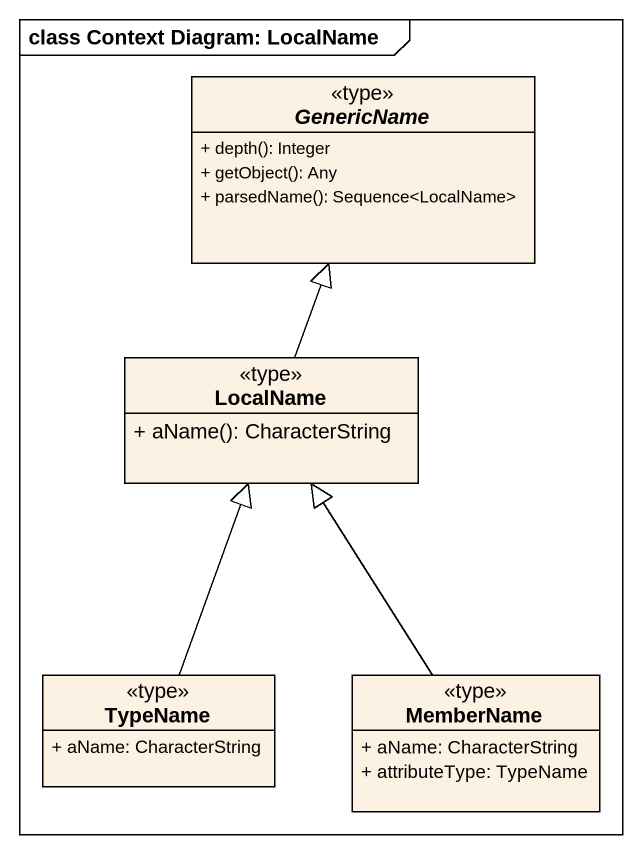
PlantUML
@startuml
mainframe class Context Diagram: LocalName
hide circle
hide empty members
skinparam classAttributeIconSize 0
abstract class GenericName <<type>> {
  + depth(): Integer
  + getObject(): Any
  + parsedName(): Sequence<LocalName>
}
class LocalName <<type>> {
  + aName(): CharacterString
}
class TypeName <<type>> {
  + aName: CharacterString
}
class MemberName <<type>> {
  + aName: CharacterString
  + attributeType: TypeName
}
LocalName -up-|> GenericName
TypeName -up-|> LocalName
MemberName -up-|> LocalName
@enduml
